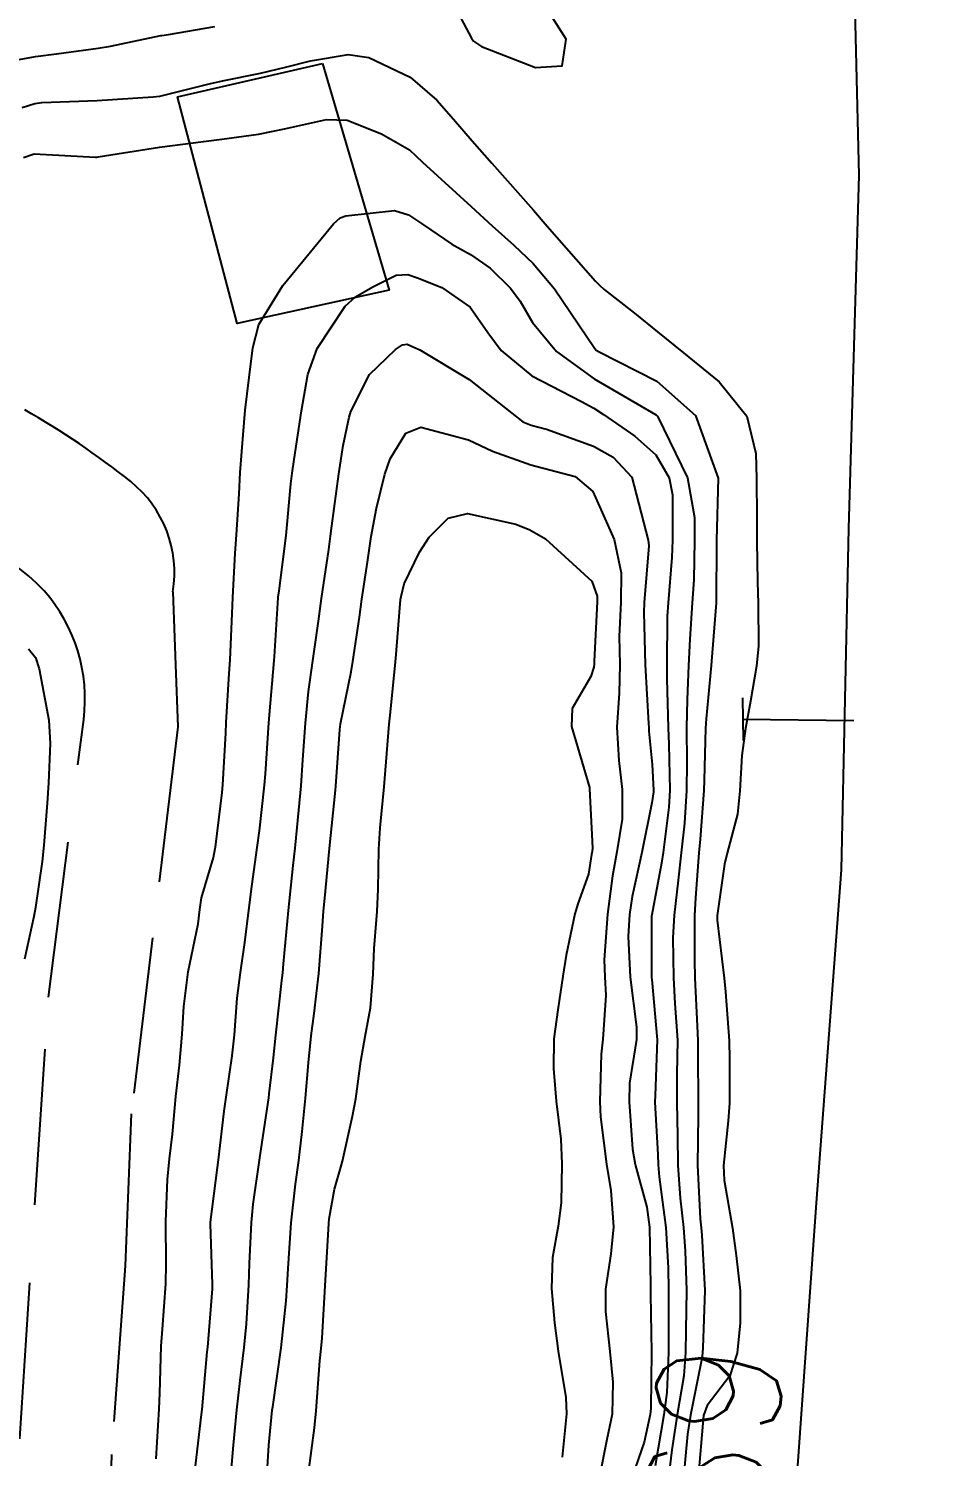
# Model space of a CAD drawing. Header units: metres. Extents: x 298520 to 308411, y 7433745 to 7450750.
# Drawn here: x 300827.6 to 300856.26, y 7448174.13 to 7448219.84 of the extents above; entities that cross this region are included whole.
import ezdxf
from ezdxf.enums import TextEntityAlignment as Align

# ---------------------------------------------------------------- set-up
doc = ezdxf.new("R2010")
doc.units = ezdxf.units.M
doc.header["$LTSCALE"] = 10
doc.linetypes.add('DASHED', pattern=[0.75, 0.5, -0.25])
for name, color, linetype in [('Cotas', 45, 'Continuous'), ('Curvas de Nivel 1m', 11, 'Continuous'), ('Curvas de Nivel 5m', 15, 'Continuous'), ('Edificações', 30, 'Continuous'), ('Linha Férrea', 251, 'TRACKS'), ('Pórtico', 62, 'Continuous'), ('Vias Secundárias', 230, 'DASHED')]:
    doc.layers.add(name, color=color, linetype=linetype)
doc.styles.add('Style-STANDARD', font='STANDARD.shx')
doc.linetypes.add('TRACKS', pattern='A,0.15,[130,ltypeshp.shx,S=0.25,R=0,X=0,Y=0],0.15', length=0.3)

msp = doc.modelspace()

# ---------------------------------------------------------------- linework, layer by layer
at = {"layer": 'Curvas de Nivel 1m', "flags": 128}
for points, elevation in [([(300841.1, 7448220.795), (300841.772, 7448219.531), (300841.832, 7448219.436), (300842.097, 7448219.259), (300843.819, 7448218.588), (300844.676, 7448218.646), (300844.8, 7448219.5), (300843.848, 7448220.998)], 694), ([(300826.784, 7448218.75), (300827.822, 7448218.94), (300828.494, 7448219.022), (300829.826, 7448219.204), (300830.228, 7448219.273), (300831.832, 7448219.612), (300831.865, 7448219.617), (300832.078, 7448219.648), (300833.566, 7448219.903)], 694), ([(300827.437, 7448215.705), (300827.784, 7448215.828), (300829.744, 7448215.72), (300829.783, 7448215.715), (300829.828, 7448215.724), (300831.787, 7448216.041), (300833.202, 7448216.223), (300833.79, 7448216.297), (300834.955, 7448216.454), (300835.793, 7448216.625), (300837.131, 7448216.925), (300837.796, 7448216.906), (300838.895, 7448216.466), (300839.787, 7448215.952), (300839.993, 7448215.765), (300840.203, 7448215.554), (300841.762, 7448214.14), (300842.429, 7448213.523), (300843.126, 7448212.898), (300843.741, 7448212.319), (300844.432, 7448211.503), (300845.714, 7448209.594), (300845.761, 7448209.537), (300845.854, 7448209.488), (300847.699, 7448208.549), (300848.941, 7448207.447), (300849.663, 7448205.44), (300849.613, 7448203.461), (300849.612, 7448203.44), (300849.604, 7448201.449), (300849.449, 7448199.587), (300849.437, 7448199.442), (300849.275, 7448197.735), (300849.259, 7448197.443), (300849.219, 7448195.771), (300849.204, 7448195.443), (300849.085, 7448193.887), (300849.049, 7448193.445), (300848.942, 7448192.005), (300848.909, 7448191.446), (300848.906, 7448190.018), (300848.92, 7448189.446), (300848.99, 7448187.905), (300849.009, 7448187.447), (300849.013, 7448187.021), (300849.025, 7448185.446), (300849.02, 7448185.047), (300849, 7448183.446), (300849.092, 7448181.73), (300849.116, 7448181.444), (300849.14, 7448181.213), (300849.233, 7448179.442), (300849.168, 7448177.599), (300849.165, 7448177.442), (300849.145, 7448177.267), (300848.78, 7448175.448), (300848.687, 7448174.84), (300848.549, 7448173.451)], 696), ([(300831.685, 7448174.052), (300831.783, 7448175.653), (300831.803, 7448176.148), (300831.849, 7448177.652), (300831.886, 7448178.199), (300831.994, 7448179.65), (300832.005, 7448180.296), (300831.99, 7448181.651), (300832.047, 7448182.996), (300832.116, 7448183.649), (300832.207, 7448184.444), (300832.319, 7448185.647), (300832.435, 7448186.647), (300832.519, 7448187.644), (300832.57, 7448188.529), (300832.712, 7448189.641), (300833.026, 7448191.174), (300833.085, 7448191.636), (300833.13, 7448192.004), (300833.518, 7448193.3), (300833.568, 7448193.583), (300833.578, 7448193.629), (300833.792, 7448195.376), (300833.815, 7448195.627), (300833.909, 7448197.276), (300833.927, 7448197.626), (300834.022, 7448199.19), (300834.047, 7448199.625), (300834.117, 7448201.115), (300834.138, 7448201.625), (300834.214, 7448203.044), (300834.252, 7448203.624), (300834.337, 7448204.939), (300834.371, 7448205.623), (300834.463, 7448206.834), (300834.533, 7448207.621), (300834.655, 7448208.664), (300834.777, 7448209.619), (300834.973, 7448210.365), (300835.733, 7448211.61), (300837.358, 7448213.586), (300837.567, 7448213.772), (300837.757, 7448213.836), (300839.311, 7448214.013), (300839.758, 7448213.874), (300840.234, 7448213.553), (300841.144, 7448212.936), (300841.744, 7448212.604), (300842.369, 7448212.16), (300843.023, 7448211.521), (300843.324, 7448211.111), (300843.722, 7448210.428), (300844.491, 7448209.502), (300845.7, 7448208.62), (300847.662, 7448207.482), (300847.683, 7448207.471), (300847.719, 7448207.423), (300848.686, 7448205.45), (300848.908, 7448204.183), (300848.905, 7448203.447), (300848.882, 7448202.186), (300848.834, 7448201.448), (300848.755, 7448200.294), (300848.713, 7448199.449), (300848.667, 7448198.359), (300848.653, 7448197.449), (300848.659, 7448196.341), (300848.649, 7448195.449), (300848.582, 7448194.4), (300848.483, 7448193.45), (300848.386, 7448192.575), (300848.251, 7448191.452), (300848.214, 7448190.724), (300848.233, 7448189.452), (300848.282, 7448188.631), (300848.36, 7448187.456), (300848.343, 7448186.367), (300848.338, 7448185.456), (300848.363, 7448184.406), (300848.369, 7448183.456), (300848.446, 7448182.395), (300848.551, 7448181.452), (300848.609, 7448180.695), (300848.655, 7448179.45), (300848.629, 7448178.155), (300848.619, 7448177.451), (300848.567, 7448176.702), (300848.354, 7448175.454), (300848.177, 7448174.342), (300848.076, 7448173.458)], 697), ([(300832.917, 7448173.635), (300833.138, 7448175.469), (300833.154, 7448175.632), (300833.321, 7448177.479), (300833.333, 7448177.62), (300833.483, 7448179.497), (300833.487, 7448179.629), (300833.423, 7448181.578), (300833.427, 7448181.629), (300833.647, 7448183.38), (300833.676, 7448183.627), (300833.864, 7448185.18), (300833.927, 7448185.625), (300834.111, 7448186.948), (300834.186, 7448187.623), (300834.281, 7448188.802), (300834.38, 7448189.621), (300834.521, 7448190.581), (300834.647, 7448191.618), (300834.745, 7448192.376), (300834.914, 7448193.616), (300834.986, 7448194.158), (300835.145, 7448195.614), (300835.177, 7448195.983), (300835.288, 7448197.613), (300835.31, 7448197.869), (300835.464, 7448199.611), (300835.471, 7448199.735), (300835.583, 7448201.61), (300835.586, 7448201.638), (300835.615, 7448201.841), (300835.84, 7448203.607), (300835.997, 7448205.266), (300836.039, 7448205.604), (300836.103, 7448206.039), (300836.329, 7448207.6), (300836.535, 7448208.763), (300836.836, 7448209.593), (300837.727, 7448210.947), (300838.057, 7448211.249), (300838.618, 7448211.571), (300839.36, 7448211.94), (300839.737, 7448211.959), (300840.041, 7448211.86), (300840.821, 7448211.549), (300841.727, 7448210.917), (300842.292, 7448210.104), (300842.72, 7448209.525), (300843.701, 7448208.72), (300845.289, 7448207.894), (300845.686, 7448207.681), (300845.994, 7448207.485), (300846.998, 7448206.792), (300847.67, 7448206.185), (300848.101, 7448205.456), (300848.202, 7448204.907), (300848.202, 7448203.454), (300848.182, 7448202.9), (300848.059, 7448201.456), (300848.035, 7448201.03), (300848.021, 7448199.456), (300848.024, 7448199.018), (300848.066, 7448197.455), (300848.082, 7448196.93), (300848.114, 7448195.454), (300848.086, 7448194.906), (300847.903, 7448193.456), (300847.855, 7448193.12), (300847.537, 7448191.46), (300847.534, 7448191.418), (300847.534, 7448189.459), (300847.54, 7448189.391), (300847.71, 7448187.466), (300847.644, 7448185.686), (300847.641, 7448185.467), (300847.734, 7448183.793), (300847.744, 7448183.465), (300847.779, 7448183.082), (300847.986, 7448181.461), (300848.065, 7448180.164), (300848.077, 7448179.459), (300848.075, 7448178.726), (300848.077, 7448177.459), (300848.024, 7448176.173), (300847.927, 7448175.461), (300847.651, 7448173.829)], 698), ([(300834.087, 7448173.622), (300834.154, 7448174.484), (300834.269, 7448175.62), (300834.371, 7448176.56), (300834.495, 7448177.618), (300834.574, 7448178.377), (300834.651, 7448179.617), (300834.672, 7448180.304), (300834.732, 7448181.616), (300834.792, 7448182.206), (300834.989, 7448183.614), (300835.042, 7448183.979), (300835.286, 7448185.611), (300835.301, 7448185.734), (300835.436, 7448186.891), (300835.512, 7448187.609), (300835.71, 7448189.365), (300835.738, 7448189.606), (300835.762, 7448189.892), (300835.919, 7448191.604), (300836.071, 7448193.046), (300836.127, 7448193.601), (300836.193, 7448194.263), (300836.319, 7448195.598), (300836.381, 7448196.428), (300836.459, 7448197.597), (300836.557, 7448198.616), (300836.696, 7448199.593), (300836.879, 7448200.865), (300836.972, 7448201.59), (300837.206, 7448203.163), (300837.263, 7448203.586), (300837.303, 7448203.92), (300837.526, 7448205.582), (300837.672, 7448206.492), (300837.861, 7448207.399), (300837.91, 7448207.578), (300838.512, 7448208.76), (300839.336, 7448209.564), (300839.565, 7448209.711), (300839.715, 7448209.73), (300840.124, 7448209.556), (300841.699, 7448208.602), (300843.06, 7448207.519), (300843.415, 7448207.249), (300843.679, 7448207.14), (300844.174, 7448207.009), (300845.673, 7448206.47), (300846.304, 7448206.115), (300846.906, 7448205.471), (300847.353, 7448203.749), (300847.425, 7448203.463), (300847.447, 7448203.278), (300847.297, 7448201.465), (300847.283, 7448201.139), (300847.33, 7448199.464), (300847.436, 7448197.591), (300847.44, 7448197.462), (300847.444, 7448197.344), (300847.551, 7448196.274), (300847.596, 7448195.459), (300847.597, 7448195.405), (300847.539, 7448195.052), (300847.219, 7448193.465), (300846.915, 7448192.055), (300846.831, 7448191.47), (300846.788, 7448190.773), (300846.845, 7448189.469), (300847.051, 7448187.872), (300847.053, 7448187.474), (300846.831, 7448186.074), (300846.813, 7448185.476), (300846.925, 7448183.958), (300847.012, 7448183.474), (300847.382, 7448182.103), (300847.469, 7448181.469), (300847.497, 7448179.61), (300847.499, 7448179.468), (300847.499, 7448179.319), (300847.529, 7448177.467), (300847.512, 7448175.674), (300847.49, 7448175.467), (300847.294, 7448174.588), (300847.01, 7448173.748)], 699), ([(300836.563, 7448173.591), (300836.751, 7448175.041), (300836.8, 7448175.588), (300836.923, 7448177.19), (300836.965, 7448177.585), (300836.996, 7448177.917), (300837.09, 7448179.584), (300837.193, 7448181.404), (300837.205, 7448181.583), (300837.223, 7448181.734), (300837.389, 7448182.678), (300837.588, 7448183.39), (300837.647, 7448183.578), (300837.969, 7448185.023), (300838.069, 7448185.574), (300838.23, 7448186.777), (300838.366, 7448187.571), (300838.537, 7448188.488), (300838.624, 7448189.568), (300838.659, 7448190.39), (300838.755, 7448191.567), (300838.788, 7448192.282), (300838.809, 7448193.567), (300838.851, 7448194.245), (300838.976, 7448195.566), (300839.017, 7448196.097), (300839.138, 7448197.564), (300839.178, 7448197.955), (300839.342, 7448199.563), (300839.363, 7448199.795), (300839.503, 7448201.561), (300839.518, 7448201.657), (300839.618, 7448202.062), (300840.111, 7448203.072), (300840.416, 7448203.552), (300841.029, 7448204.16), (300841.644, 7448204.309), (300843.186, 7448203.971), (300843.637, 7448203.788), (300844.135, 7448203.505), (300845.62, 7448202.15), (300845.789, 7448201.662), (300845.797, 7448201.487), (300845.693, 7448199.588), (300845.694, 7448199.488), (300845.687, 7448199.393), (300845.587, 7448199.096), (300844.997, 7448198.071), (300844.972, 7448197.496), (300845.543, 7448195.537), (300845.552, 7448195.499), (300845.646, 7448193.61), (300845.634, 7448193.488), (300845.616, 7448193.394), (300845.512, 7448192.771), (300845.178, 7448191.812), (300845.073, 7448191.494), (300844.802, 7448190.175), (300844.698, 7448189.498), (300844.53, 7448188.426), (300844.409, 7448187.5), (300844.393, 7448186.541), (300844.48, 7448185.499), (300844.628, 7448184.281), (300844.667, 7448183.497), (300844.641, 7448182.24), (300844.544, 7448181.498), (300844.364, 7448180.499), (300844.336, 7448179.5), (300844.428, 7448178.408), (300844.545, 7448177.498), (300844.788, 7448176.015), (300844.812, 7448175.495), (300844.676, 7448174.109)], 701), ([(300827.596, 7448199.984), (300827.828, 7448199.698), (300827.942, 7448199.343), (300828.249, 7448197.693), (300828.299, 7448196.949), (300828.24, 7448195.693), (300828.196, 7448195.034), (300828.093, 7448193.694), (300828.041, 7448193.169), (300827.829, 7448191.697), (300827.776, 7448191.412), (300827.476, 7448190.043)], 697)]:
    msp.add_lwpolyline(points, dxfattribs=dict(at, elevation=elevation))
at = {"layer": 'Curvas de Nivel 5m', "flags": 128}
for points, elevation in [([(300827.403, 7448217.31), (300827.8, 7448217.441), (300828.028, 7448217.47), (300829.801, 7448217.536), (300831.584, 7448217.653), (300831.786, 7448217.667), (300831.803, 7448217.672), (300833.377, 7448218.066), (300833.811, 7448218.159), (300835.022, 7448218.411), (300835.818, 7448218.595), (300836.618, 7448218.802), (300837.824, 7448219), (300838.488, 7448218.908), (300839.814, 7448218.281), (300840.664, 7448217.547), (300841.197, 7448216.939), (300841.79, 7448216.237), (300842.428, 7448215.524), (300843.761, 7448214.024), (300844.192, 7448213.506), (300845.735, 7448211.744), (300845.862, 7448211.616), (300846.014, 7448211.486), (300846.983, 7448210.729), (300847.72, 7448210.132), (300848.553, 7448209.452), (300849.699, 7448208.525), (300850.582, 7448207.431), (300850.868, 7448206.231), (300850.888, 7448205.428), (300850.9, 7448204.171), (300850.902, 7448203.427), (300850.923, 7448202.124), (300850.943, 7448201.427), (300850.95, 7448200.076), (300850.894, 7448199.427), (300850.697, 7448198.308), (300850.535, 7448197.43), (300850.424, 7448196.561), (300850.36, 7448195.432), (300850.283, 7448194.685), (300849.951, 7448193.436), (300849.865, 7448193.089), (300849.635, 7448191.439), (300849.636, 7448191.294), (300849.859, 7448189.436), (300849.902, 7448189), (300850.015, 7448187.434), (300850.031, 7448186.84), (300850.03, 7448185.434), (300849.983, 7448184.868), (300849.83, 7448183.436), (300849.858, 7448182.973), (300850.119, 7448181.433), (300850.234, 7448180.562), (300850.363, 7448179.43), (300850.368, 7448178.399), (300850.267, 7448177.431), (300850.041, 7448176.707), (300849.306, 7448175.762), (300849.199, 7448175.442), (300849.18, 7448175.32), (300849.023, 7448173.444)], 695), ([(300835.236, 7448173.61), (300835.292, 7448174.483), (300835.397, 7448175.609), (300835.414, 7448175.719), (300835.684, 7448177.605), (300835.841, 7448179.107), (300835.875, 7448179.602), (300835.903, 7448180.147), (300836.003, 7448181.601), (300836.146, 7448182.844), (300836.244, 7448183.597), (300836.35, 7448184.534), (300836.464, 7448185.594), (300836.563, 7448186.722), (300836.643, 7448187.592), (300836.734, 7448188.311), (300836.892, 7448189.589), (300837.007, 7448191.106), (300837.043, 7448191.587), (300837.083, 7448192.003), (300837.226, 7448193.584), (300837.42, 7448195.46), (300837.432, 7448195.582), (300837.561, 7448197.4), (300837.579, 7448197.563), (300837.577, 7448197.58), (300837.918, 7448199.246), (300837.975, 7448199.576), (300838.189, 7448200.992), (300838.265, 7448201.573), (300838.441, 7448202.756), (300838.567, 7448203.571), (300838.734, 7448204.482), (300839.001, 7448205.567), (300839.171, 7448206.062), (300839.676, 7448206.883), (300840.156, 7448207.078), (300841.674, 7448206.669), (300842.446, 7448206.304), (300843.666, 7448205.866), (300845.084, 7448205.496), (300845.656, 7448205.017), (300846.339, 7448203.479), (300846.559, 7448202.413), (300846.554, 7448201.476), (300846.498, 7448200.373), (300846.513, 7448199.476), (300846.494, 7448198.562), (300846.421, 7448197.477), (300846.481, 7448196.405), (300846.593, 7448195.474), (300846.587, 7448194.528), (300846.423, 7448193.476), (300846.279, 7448192.711), (300846.125, 7448191.481), (300846.018, 7448190.022), (300846.034, 7448189.482), (300846.068, 7448188.879), (300845.97, 7448187.485), (300845.924, 7448187), (300845.879, 7448185.485), (300845.903, 7448185), (300846.093, 7448183.483), (300846.234, 7448182.638), (300846.31, 7448181.481), (300846.228, 7448180.617), (300846.057, 7448179.483), (300846.059, 7448178.766), (300846.199, 7448177.481), (300846.29, 7448176.504), (300846.275, 7448175.48), (300846.106, 7448174.671), (300845.865, 7448173.484)], 700)]:
    msp.add_lwpolyline(points, dxfattribs=dict(at, elevation=elevation))
at = {"layer": 'Edificações'}
msp.add_lwpolyline([(300837.011, 7448218.719), (300839.141, 7448211.46), (300834.271, 7448210.396), (300832.368, 7448217.654)], close=True, dxfattribs=at)
at = {"layer": 'Linha Férrea', "flags": 128}
msp.add_lwpolyline([(298729.261, 7450749.95), (298734.809, 7450730.65), (298742.343, 7450703.451), (298750.119, 7450676.237), (298757.889, 7450649.199), (298765.189, 7450623.712), (298769.985, 7450606.424), (298776.494, 7450583.287), (298783.055, 7450560.248), (298788.164, 7450542.214), (298793.821, 7450521.584), (298798.125, 7450506.606), (298804.386, 7450484.418), (298809.295, 7450466.837), (298814.551, 7450448.858), (298819.559, 7450431.225), (298826.267, 7450408.649), (298831.926, 7450389.314), (298837.135, 7450370.779), (298842.092, 7450352.398), (298847.802, 7450331.823), (298852.149, 7450316.412), (298858.34, 7450294.769), (298862.969, 7450278.965), (298867.952, 7450260.088), (298870.924, 7450249.95), (298873.722, 7450238.982), (298878.355, 7450222.697), (298882.025, 7450210.358), (298885.603, 7450197.651), (298890.189, 7450181.049), (298894.637, 7450166.006), (298898.995, 7450149.812), (298904.361, 7450131.79), (298908.122, 7450117.709), (298911.93, 7450103.946), (298916.104, 7450089.039), (298920.554, 7450073.399), (298923.212, 7450064.319), (298926.468, 7450052.577), (298930.321, 7450038.956), (298934.723, 7450023.223), (298938.252, 7450011.622), (298941.509, 7449999.193), (298944.399, 7449989.651), (298947.701, 7449977.682), (298952.335, 7449961.49), (298956.967, 7449946.581), (298961.92, 7449929.017), (298965.909, 7449915.258), (298970.082, 7449900.905), (298973.936, 7449887.787), (298977.788, 7449874.853), (298981.549, 7449862.469), (298986.366, 7449847.197), (298989.852, 7449836.37), (298994.575, 7449822.337), (298999.437, 7449807.292), (299004.068, 7449794.269), (299008.7, 7449781.657), (299013.057, 7449770.328), (299018.285, 7449757.718), (299022.322, 7449748.037), (299026.817, 7449737.63), (299031.861, 7449726.852), (299036.814, 7449716.896), (299043.096, 7449705.205), (299047.821, 7449696.534), (299054.335, 7449685.572), (299060.664, 7449675.852), (299069.469, 7449663.104), (299077.541, 7449652.872), (299085.429, 7449643.336), (299089.832, 7449637.784), (299098.728, 7449628.561), (299107.993, 7449618.793), (299117.442, 7449610.031), (299127.077, 7449601.223), (299138.453, 7449591.782), (299150.409, 7449582.651), (299162.779, 7449573.982), (299174.004, 7449567.002), (299185.962, 7449560.295), (299199.698, 7449553.222), (299213.253, 7449547.024), (299227.033, 7449541.5), (299241.999, 7449536.525), (299258.424, 7449531.831), (299277.224, 7449527.814), (299295.935, 7449525.032), (299311.589, 7449523.57), (299326.876, 7449522.883), (299340.975, 7449522.747), (299353.572, 7449523.111), (299369.274, 7449524.069), (299382.826, 7449525.211), (299396.609, 7449526.717), (299414.178, 7449529.501), (299430.969, 7449532.603), (299440.142, 7449534.839), (299451.094, 7449537.487), (299469.666, 7449542.917), (299486.963, 7449547.755), (299510.376, 7449554.83), (299531.414, 7449561.037), (299544.903, 7449564.894), (299559.186, 7449569.068), (299590.197, 7449576.665), (299616.417, 7449582.259), (299645.03, 7449585.805), (299675.251, 7449587.635), (299705.522, 7449586.259), (299732.882, 7449582.825), (299762.581, 7449576.088), (299791.888, 7449566.944), (299816.217, 7449556.896), (299840.774, 7449544.781), (299859.676, 7449534.387), (299878.529, 7449521.308), (299897.376, 7449507.135), (299919.538, 7449486.991), (299927.658, 7449478.626), (299947.133, 7449456.962), (299961.499, 7449437.961), (299971.137, 7449424.784), (299981.869, 7449408.322), (299997.595, 7449383.682), (300016.228, 7449354.96), (300035.864, 7449324.687), (300055.136, 7449295.587), (300073.232, 7449268.397), (300085.868, 7449249.95), (300089.501, 7449244.778), (300101.211, 7449227.647), (300111.197, 7449214.14), (300124.752, 7449194.736), (300135.909, 7449179.759), (300148.296, 7449162.129), (300160.805, 7449144.566), (300173.129, 7449128.481), (300185.523, 7449112.088), (300198.402, 7449095.758), (300207.462, 7449083.98), (300220.094, 7449068.515), (300233.468, 7449051.744), (300246.778, 7449035.349), (300263.478, 7449015.076), (300277.526, 7448998.444), (300292.814, 7448981.501), (300306.688, 7448964.856), (300324.623, 7448944.393), (300340.398, 7448926.517), (300357.9, 7448907.843), (300372.755, 7448891.817), (300392.041, 7448871.054), (300410.717, 7448852.066), (300427.475, 7448834.137), (300439.245, 7448822.858), (300454.898, 7448806.525), (300473.448, 7448788.164), (300493.111, 7448768.808), (300511.705, 7448749.95), (300518.198, 7448743.612), (300525.672, 7448735.984), (300530.889, 7448730.361), (300538.141, 7448723.284), (300543.771, 7448717.624), (300548.924, 7448711.903), (300554.778, 7448706.093), (300562.444, 7448698.573), (300570.483, 7448690.198), (300580.06, 7448680.508), (300590.013, 7448670.628), (300599.102, 7448661.391), (300608.565, 7448651.702), (300616.68, 7448643.32), (300625.581, 7448633.859), (300633.62, 7448625.859), (300641.21, 7448617.858), (300649.582, 7448609.897), (300659.386, 7448599.72), (300667.387, 7448591.231), (300676.098, 7448582.784), (300683.871, 7448574.669), (300691.725, 7448567.153), (300703.33, 7448554.876), (300711.744, 7448546.351), (300718.093, 7448539.767), (300726.506, 7448530.983), (300733.153, 7448523.695), (300741.152, 7448514.418), (300747.426, 7448507.242), (300750.054, 7448504.018), (300758.169, 7448493.99), (300764.854, 7448485.238), (300772.251, 7448475.55), (300781.114, 7448462.855), (300788.178, 7448452.147), (300795.99, 7448439.115), (300802.712, 7448427.661), (300809.137, 7448414.665), (300814.959, 7448402.42), (300819.763, 7448391.601), (300824.722, 7448378.533), (300829.079, 7448366.59), (300833.249, 7448353.858), (300836.592, 7448342.438), (300839.822, 7448330.572), (300842.678, 7448317.912), (300845.758, 7448304.202), (300848.387, 7448291.169), (300849.927, 7448279.903), (300851.843, 7448266.756), (300852.632, 7448254.174), (300852.974, 7448249.95), (300853.718, 7448237.64), (300853.896, 7448226.066), (300854.164, 7448215.145), (300853.836, 7448203.832), (300853.598, 7448192.905), (300852.795, 7448182.25), (300851.991, 7448170.79), (300850.801, 7448159.302), (300849.223, 7448146.768), (300848.151, 7448135.486), (300846.96, 7448124.114), (300845.442, 7448113.546), (300844.222, 7448102.204), (300842.288, 7448090.385), (300840.978, 7448078.33), (300839.608, 7448068.386), (300838.209, 7448056.39), (300836.541, 7448045.166), (300835.023, 7448032.665), (300833.535, 7448020.341), (300832.284, 7448009.205), (300831.094, 7447998.637), (300829.874, 7447985.926), (300828.432, 7447973.713), (300826.546, 7447955.639), (300825.162, 7447943.391), (300824.986, 7447942.247), (300823.836, 7447930.96), (300822.657, 7447919.829), (300821.593, 7447909.075), (300820.243, 7447895.408), (300819.533, 7447885.934), (300818.679, 7447872.07), (300818.298, 7447858.799), (300817.927, 7447851.916), (300817.786, 7447841.862), (300817.933, 7447833.489), (300818.516, 7447815.843), (300820.361, 7447795.876), (300822.449, 7447776.733), (300825.922, 7447758.996), (300827.722, 7447750.217), (300828.687, 7447743.229), (300830.467, 7447731.539), (300833.751, 7447711.152), (300838.977, 7447681.969), (300842.161, 7447664.851), (300846.249, 7447643.566), (300856.898, 7447587.933), (300861.3, 7447564.706), (300863.731, 7447552.015), (300867.081, 7447534.8), (300870.251, 7447518.153), (300879.139, 7447471.406), (300882.717, 7447452.426), (300886.196, 7447433.436), (300890.621, 7447408.952), (300893.065, 7447393.996), (300894.895, 7447382.534), (300896.018, 7447374.923), (300897.056, 7447367.88), (300898.671, 7447355.202), (300899.884, 7447344.173), (300901.155, 7447328.57), (300902.425, 7447306.17), (300902.632, 7447290.927), (300902.643, 7447274.906), (300901.209, 7447249.806), (300899.894, 7447235.454), (300897.424, 7447214.973), (300896.24, 7447207.108, -0.017609), (300893.245, 7447191.067), (300890.79, 7447180.008), (300886.347, 7447162.337), (300883.122, 7447151.267), (300877.521, 7447133.871), (300873.858, 7447123.752), (300865.532, 7447103.056), (300859.822, 7447090.388), (300850.503, 7447071.406), (300846.315, 7447063.106), (300836.805, 7447045.834), (300827.664, 7447031.197), (300815.395, 7447013.014), (300803.069, 7446996.228), (300792.968, 7446983.245), (300781.446, 7446969.292), (300759.63, 7446945.435), (300748.36, 7446933.669), (300737.301, 7446922.447), (300720.178, 7446905.644), (300707.821, 7446893.561), (300697.057, 7446883.028), (300686.376, 7446872.224), (300676.506, 7446862.329), (300660.145, 7446845.845), (300651.989, 7446837.638), (300637.917, 7446823.835), (300624.102, 7446810.419), (300614.955, 7446801.573), (300610.107, 7446796.538), (300599.124, 7446785.64, 0.017844), (300588.776, 7446774.611), (300582.973, 7446768.596), (300572.807, 7446757.15), (300570.635, 7446754.423, -0.018804), (300566.868, 7446749.902, -0.021463), (300565.197, 7446747.771, 0.014089), (300560.744, 7446742.236), (300556.818, 7446737.065), (300549.018, 7446726.402), (300544.903, 7446720.152), (300542.989, 7446717.435), (300540.702, 7446714.014), (300534.516, 7446704.131), (300528.813, 7446694.775), (300525.37, 7446688.688), (300519.775, 7446678.443, 0.017217), (300513.559, 7446666.068), (300510.115, 7446659.471), (300505.35, 7446648.44), (300501.39, 7446638.953, 0.017957), (300498.447, 7446631.125), (300492.383, 7446614.647), (300488.086, 7446600.958), (300484.889, 7446590.082), (300482.448, 7446580.533), (300479.028, 7446566.174), (300474.999, 7446546.195), (300472.245, 7446530.076), (300469.723, 7446510.133), (300467.649, 7446494.09), (300465.343, 7446472.628), (300462.509, 7446448.283), (300460.589, 7446427.75), (300458.173, 7446403.459), (300455.716, 7446377.743), (300453.679, 7446357.578), (300451.179, 7446331.957), (300448.408, 7446302.907), (300446.096, 7446278.461), (300443.948, 7446255.986), (300443.327, 7446249.95), (300441.921, 7446236.026), (300439.714, 7446214.959), (300437.145, 7446189.663), (300434.772, 7446164.489), (300432.986, 7446145.942), (300427.675, 7446092.019), (300425.457, 7446069.071), (300422.052, 7446034.05), (300420.454, 7446017.74), (300416.946, 7445981.751), (300414.159, 7445952.95), (300410.686, 7445916.311), (300408.437, 7445891.812), (300405.718, 7445868.171), (300403.766, 7445842.739), (300401.654, 7445818.651), (300400.337, 7445806.143), (300399.876, 7445801.282), (300399.266, 7445794.558)], format="xyb", dxfattribs=at)
at = {"layer": 'Pórtico'}
for points in [[(300850.438, 7448198.414), (300850.459, 7448197.048)], [(300850.448, 7448197.732), (300854.008, 7448197.688)]]:
    msp.add_lwpolyline(points, dxfattribs=at)
at = {"layer": 'Vias Secundárias'}
for points in [[(300827.479, 7448207.625, -0.041238), (300830.869, 7448205.334, -0.270413), (300832.22, 7448201.807), (300832.307, 7448199.465), (300832.373, 7448197.484), (300831.566, 7448190.724), (300830.89, 7448185.098), (300830.695, 7448180.232), (300830.259, 7448174.191), (300830.063, 7448168.455), (300829.518, 7448160.45), (300829.452, 7448154.671), (300829.386, 7448148.387), (300829.255, 7448145.592), (300830.345, 7448142.993), (300829.682, 7448133.108), (300826.125, 7448133.425)], [(300827.322, 7448174.694), (300828.239, 7448188.827), (300829.367, 7448197.717, 0.215811), (300828.099, 7448201.833, 0.295688), (300823.129, 7448203.218, -0.02848)]]:
    msp.add_lwpolyline(points, format="xyb", dxfattribs=at)

# ---------------------------------------------------------------- texts
at = {"layer": 'Cotas', "style": 'Style-STANDARD'}
msp.add_text('695', height=4, rotation=264.0307, dxfattribs=at).set_placement((300849.36, 7448173.16, 695), align=Align.MIDDLE_CENTER)

doc.saveas('drawing.dxf')
